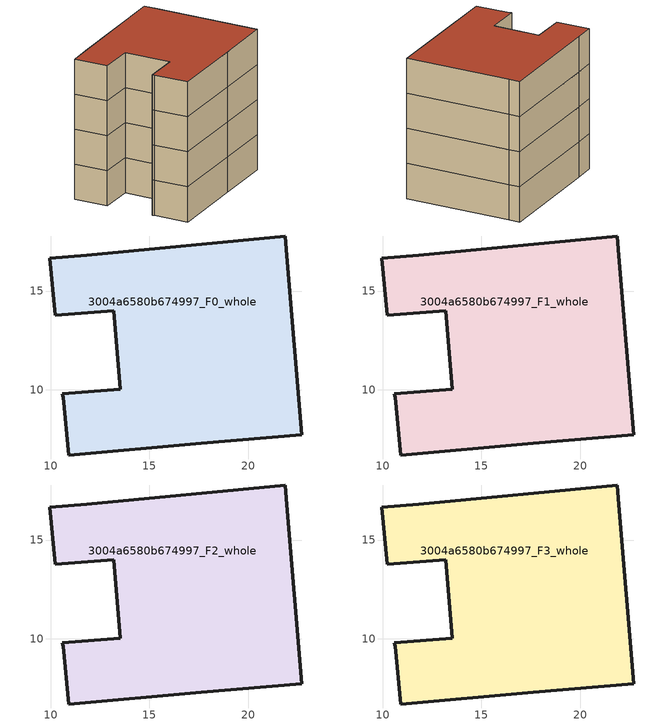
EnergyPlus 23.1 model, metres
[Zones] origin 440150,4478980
3004a6580b674997_F0_whole
 floor ground (EU_floor_Construction): 21.88,17.79 21.96,16.79 22.72,7.72 17.61,7.3 10.92,6.69 10.62,9.62 10.59,9.81 13.53,10.03 13.2,14 10.23,13.76 9.94,16.65 11.82,16.82 z0
 wall outside (EU_wall_Construction): 21.88,17.79 11.82,16.82 9.94,16.65 10.23,13.76 13.2,14 13.53,10.03 10.59,9.81 10.62,9.62 10.92,6.69 17.61,7.3 22.72,7.72 21.96,16.79 21.88,17.79 z0:3
3004a6580b674997_F1_whole
 floor to 3004a6580b674997_F0_whole (EU_floor_Construction): 21.88,17.79 21.96,16.79 22.72,7.72 17.61,7.3 10.92,6.69 10.62,9.62 10.59,9.81 13.53,10.03 13.2,14 10.23,13.76 9.94,16.65 11.82,16.82 z3
 wall outside (EU_wall_Construction): 21.88,17.79 11.82,16.82 9.94,16.65 10.23,13.76 13.2,14 13.53,10.03 10.59,9.81 10.62,9.62 10.92,6.69 17.61,7.3 22.72,7.72 21.96,16.79 21.88,17.79 z3:6
3004a6580b674997_F2_whole
 floor to 3004a6580b674997_F1_whole (EU_floor_Construction): 21.88,17.79 21.96,16.79 22.72,7.72 17.61,7.3 10.92,6.69 10.62,9.62 10.59,9.81 13.53,10.03 13.2,14 10.23,13.76 9.94,16.65 11.82,16.82 z6
 wall outside (EU_wall_Construction): 21.88,17.79 11.82,16.82 9.94,16.65 10.23,13.76 13.2,14 13.53,10.03 10.59,9.81 10.62,9.62 10.92,6.69 17.61,7.3 22.72,7.72 21.96,16.79 21.88,17.79 z6:9
3004a6580b674997_F3_whole
 floor to 3004a6580b674997_F2_whole (EU_floor_Construction): 21.88,17.79 21.96,16.79 22.72,7.72 17.61,7.3 10.92,6.69 10.62,9.62 10.59,9.81 13.53,10.03 13.2,14 10.23,13.76 9.94,16.65 11.82,16.82 z9
 wall outside (EU_wall_Construction): 21.88,17.79 11.82,16.82 9.94,16.65 10.23,13.76 13.2,14 13.53,10.03 10.59,9.81 10.62,9.62 10.92,6.69 17.61,7.3 22.72,7.72 21.96,16.79 21.88,17.79 z9:12
 roof outside (EU_roof_Construction): 22.72,7.72 21.96,16.79 21.88,17.79 11.82,16.82 9.94,16.65 10.23,13.76 13.2,14 13.53,10.03 10.59,9.81 10.62,9.62 10.92,6.69 17.61,7.3 z12
[Building]
EU S2 Campaign: North Axis=0; Terrain=City; Solar Distribution=FullExterior
[Site:Location]
Madrid: Latitude=40.5; Longitude=-3.5; Time Zone=1; Elevation=609
[SizingPeriod:WeatherFileDays]
AnnualSizingPeriod: Begin Month=1; Begin Day of Month=1; End Month=12; End Day of Month=31; Day of Week for Start Day=Monday; Use Weather File Daylight Saving Period=No; Use Weather File Rain and Snow Indicators=No
[MATERIAL]
EU_InternalMass_Material: Roughness=MediumRough; Thickness=0.1; Conductivity=1; Density=1800; Specific Heat=900; Thermal Absorptance=0.9; Solar Absorptance=0.7; Visible Absorptance=0.7
[MATERIAL:NOMASS] Roughness=MediumRough; Thermal Absorptance=0.9; Solar Absorptance=0.7; Visible Absorptance=0.7
Name | Thermal Resistance
EU_wall_NoMass; EU_roof_NoMass | 2.16768
EU_floor_NoMass | 1.14339
[CONSTRUCTION]
EU_wall_Construction: EU_wall_NoMass
EU_roof_Construction: EU_roof_NoMass
EU_floor_Construction: EU_floor_NoMass
EU_InternalMass_Construction: EU_InternalMass_Material
[ZONE] Type=1; Multiplier=1; Ceiling Height=autocalculate; Floor Area=autocalculate; Part of Total Floor Area=Yes
Name | Volume
3004a6580b674997_F0_whole | 323.635
3004a6580b674997_F1_whole; 3004a6580b674997_F2_whole; 3004a6580b674997_F3_whole | 323.636
[INTERNALMASS] Construction=EU_InternalMass_Construction; Surface Area=107.879
Name | Zone or ZoneList
3004a6580b674997_F0_whole_EU_InternalMass | 3004a6580b674997_F0_whole
3004a6580b674997_F1_whole_EU_InternalMass | 3004a6580b674997_F1_whole
3004a6580b674997_F2_whole_EU_InternalMass | 3004a6580b674997_F2_whole
3004a6580b674997_F3_whole_EU_InternalMass | 3004a6580b674997_F3_whole
[OTHEREQUIPMENT] Fuel Type=Electricity; Design Level Calculation Method=Watts/Area; Power per Zone Floor Area=1; Fraction Latent=0; Fraction Radiant=0; Fraction Lost=0; Carbon Dioxide Generation Rate=0; EndUse Subcategory=EU_Step8_InternalGains
Name | Zone or ZoneList or Space or SpaceList | Schedule
EU_Step8_InternalGain_3004a6580b674997_F0_whole_f000 | 3004a6580b674997_F0_whole | EU_Step8_GainSchedule_3004a6580b674997_F0_whole_f000
EU_Step8_InternalGain_3004a6580b674997_F1_whole_f000 | 3004a6580b674997_F1_whole | EU_Step8_GainSchedule_3004a6580b674997_F1_whole_f000
EU_Step8_InternalGain_3004a6580b674997_F2_whole_f000 | 3004a6580b674997_F2_whole | EU_Step8_GainSchedule_3004a6580b674997_F2_whole_f000
EU_Step8_InternalGain_3004a6580b674997_F3_whole_f000 | 3004a6580b674997_F3_whole | EU_Step8_GainSchedule_3004a6580b674997_F3_whole_f000
[ZONEVENTILATION:DESIGNFLOWRATE] Schedule=EU_AlwaysOn; Design Flow Rate Calculation Method=AirChanges/Hour; Air Changes per Hour=0.480546; Ventilation Type=Natural; Fan Pressure Rise=0; Fan Total Efficiency=1; Constant Term Coefficient=1; Temperature Term Coefficient=0; Velocity Term Coefficient=0; Velocity Squared Term Coefficient=0; Minimum Indoor Temperature=-100; Maximum Indoor Temperature=100; Delta Temperature=-100; Minimum Outdoor Temperature=-100; Maximum Outdoor Temperature=100; Maximum Wind Speed=40
Name | Zone or ZoneList or Space or SpaceList
EU_ConstantAir_3004a6580b674997_F0_whole | 3004a6580b674997_F0_whole
EU_ConstantAir_3004a6580b674997_F1_whole | 3004a6580b674997_F1_whole
EU_ConstantAir_3004a6580b674997_F2_whole | 3004a6580b674997_F2_whole
EU_ConstantAir_3004a6580b674997_F3_whole | 3004a6580b674997_F3_whole
[HVACTEMPLATE:THERMOSTAT] Constant Heating Setpoint=20; Constant Cooling Setpoint=50
EU_HeatOnly_3004a6580b674997_F0_whole; EU_HeatOnly_3004a6580b674997_F1_whole; EU_HeatOnly_3004a6580b674997_F2_whole; EU_HeatOnly_3004a6580b674997_F3_whole
[HVACTEMPLATE:ZONE:IDEALLOADSAIRSYSTEM] System Availability Schedule=EU_AlwaysOn; Maximum Heating Supply Air Temperature=50; Minimum Cooling Supply Air Temperature=13; Maximum Heating Supply Air Humidity Ratio=0.0156; Minimum Cooling Supply Air Humidity Ratio=0.0077; Heating Limit=NoLimit; Cooling Limit=NoLimit; Heating Availability Schedule=EU_AlwaysOn; Cooling Availability Schedule=EU_CoolingOff; Dehumidification Control Type=ConstantSensibleHeatRatio; Cooling Sensible Heat Ratio=0.7; Dehumidification Setpoint=60; Humidification Control Type=None; Humidification Setpoint=30; Outdoor Air Method=None; Outdoor Air Flow Rate per Person=0.00944; Outdoor Air Flow Rate per Zone Floor Area=0; Outdoor Air Flow Rate per Zone=0; Demand Controlled Ventilation Type=None; Outdoor Air Economizer Type=NoEconomizer; Heat Recovery Type=None; Sensible Heat Recovery Effectiveness=0.7; Latent Heat Recovery Effectiveness=0.65
Name | Template Thermostat
3004a6580b674997_F0_whole | EU_HeatOnly_3004a6580b674997_F0_whole
3004a6580b674997_F1_whole | EU_HeatOnly_3004a6580b674997_F1_whole
3004a6580b674997_F2_whole | EU_HeatOnly_3004a6580b674997_F2_whole
3004a6580b674997_F3_whole | EU_HeatOnly_3004a6580b674997_F3_whole
[SIZING:ZONE] Zone Cooling Design Supply Air Temperature Input Method=SupplyAirTemperature; Zone Cooling Design Supply Air Temperature=13; Zone Heating Design Supply Air Temperature Input Method=SupplyAirTemperature; Zone Heating Design Supply Air Temperature=50; Zone Cooling Design Supply Air Humidity Ratio=0.008; Zone Heating Design Supply Air Humidity Ratio=0.008; Cooling Design Air Flow Method=DesignDay; Cooling Design Air Flow Rate=0; Cooling Minimum Air Flow per Zone Floor Area=0.000762; Cooling Minimum Air Flow=0; Cooling Minimum Air Flow Fraction=0.2; Heating Design Air Flow Method=DesignDay; Heating Design Air Flow Rate=0; Heating Maximum Air Flow per Zone Floor Area=0.002032; Heating Maximum Air Flow=0.141576; Heating Maximum Air Flow Fraction=0.3; Account for Dedicated Outdoor Air System=No; Dedicated Outdoor Air System Control Strategy=NeutralSupplyAir; Dedicated Outdoor Air Low Setpoint Temperature for Design=autosize; Dedicated Outdoor Air High Setpoint Temperature for Design=autosize; Zone Load Sizing Method=Sensible Load Only No Latent Load; Zone Latent Cooling Design Supply Air Humidity Ratio Input Method=HumidityRatioDifference; Zone Cooling Design Supply Air Humidity Ratio Difference=0.005; Zone Latent Heating Design Supply Air Humidity Ratio Input Method=HumidityRatioDifference; Zone Humidification Design Supply Air Humidity Ratio Difference=0.005
3004a6580b674997_F0_whole; 3004a6580b674997_F1_whole; 3004a6580b674997_F2_whole; 3004a6580b674997_F3_whole
[SCHEDULE:CONSTANT]
Name | Hourly Value
EU_AlwaysOn | 1
EU_CoolingOff | 0
[SCHEDULE:FILE] Column Number=1; Rows to Skip at Top=0; Number of Hours of Data=8760; Column Separator=Comma; Interpolate to Timestep=No; Minutes per Item=60; Adjust Schedule for Daylight Savings=Yes
Name | File
EU_Step8_GainSchedule_3004a6580b674997_F0_whole_f000 | C:\Users\o_iseri\Desktop\OpenUBEM\openubem\outputs\eu_evidence\EU-11\ES-MAD-BERRUGUETE\idfs\3004a6580b674997\3004a6580b674997_F0_whole_f000_gain.csv
EU_Step8_GainSchedule_3004a6580b674997_F1_whole_f000 | C:\Users\o_iseri\Desktop\OpenUBEM\openubem\outputs\eu_evidence\EU-11\ES-MAD-BERRUGUETE\idfs\3004a6580b674997\3004a6580b674997_F1_whole_f000_gain.csv
EU_Step8_GainSchedule_3004a6580b674997_F2_whole_f000 | C:\Users\o_iseri\Desktop\OpenUBEM\openubem\outputs\eu_evidence\EU-11\ES-MAD-BERRUGUETE\idfs\3004a6580b674997\3004a6580b674997_F2_whole_f000_gain.csv
EU_Step8_GainSchedule_3004a6580b674997_F3_whole_f000 | C:\Users\o_iseri\Desktop\OpenUBEM\openubem\outputs\eu_evidence\EU-11\ES-MAD-BERRUGUETE\idfs\3004a6580b674997\3004a6580b674997_F3_whole_f000_gain.csv
